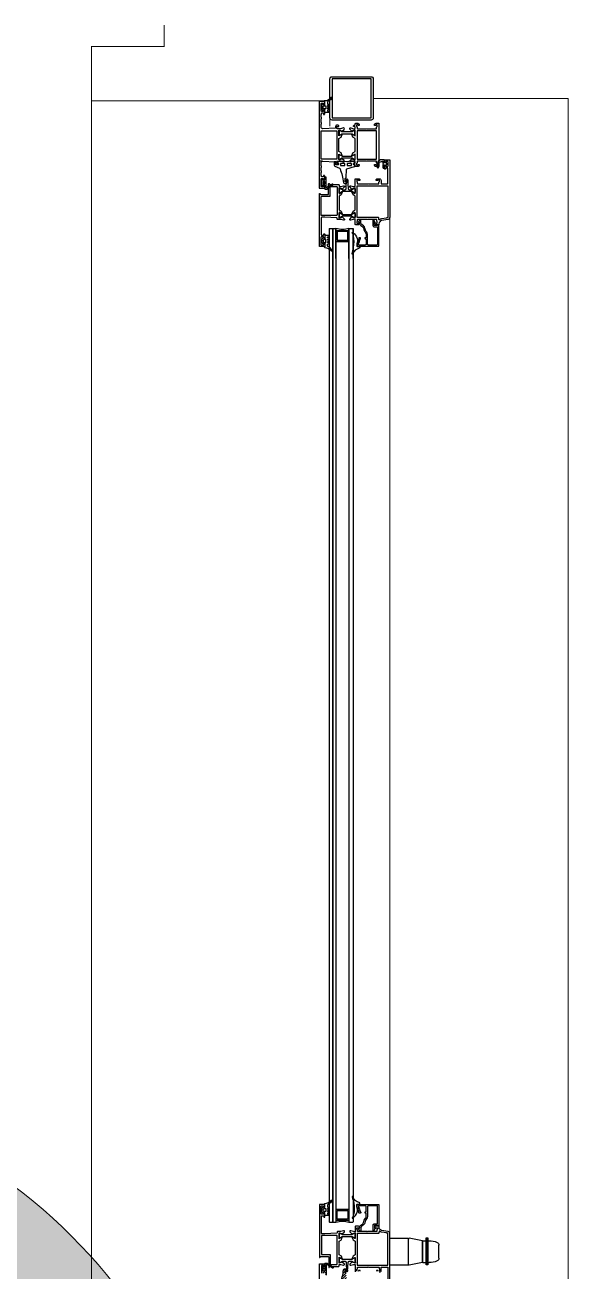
# Model space of a CAD drawing. Extents: x -9059 to 11889, y 0 to 6614.
# Drawn here: x 1736.4 to 1786.5, y 3046.5 to 3161.5 of the extents above; entities that cross this region are included whole.
import ezdxf
from ezdxf.enums import TextEntityAlignment as Align

# ---------------------------------------------------------------- set-up
doc = ezdxf.new("R2010")
doc.units = 0
doc.header["$LTSCALE"] = 10
doc.header["$MEASUREMENT"] = 0
doc.layers.get('0').update_dxf_attribs({"color": 9, "lineweight": 9})
for name, color, linetype, lineweight in [('06D', 9, 'Continuous', 9), ('10', 9, 'Continuous', 9), ('14', 9, 'Continuous', 9), ('15', 9, 'Continuous', 9), ('21', 9, 'Continuous', 9), ('21 @ 20', 9, 'Continuous', 9)]:
    doc.layers.add(name, color=color, linetype=linetype, lineweight=lineweight)
doc.styles.add('Arial', font='arial.ttf', dxfattribs={"height": 2.5})

# ---------------------------------------------------------------- blocks, each defined once
blk = doc.blocks.new('P-DOG-PORSCHE')
at = {"layer": '06D', "lineweight": 25, "ltscale": 0.5}
h = blk.add_hatch(dxfattribs=at)
h.set_pattern_fill('ANSI31', color=256, scale=0.05, angle=450, style=0)
h.set_pattern_definition([(225, (-191.06147, 133.83068), (-0.1122532, 0.1122532), [])])
edge = h.paths.add_edge_path(flags=16)
edge.add_arc((-9.78, 2.49), 0.025, 270, 360)
edge.add_line((-9.75, 2.49), (-9.75, 2.59))
edge.add_arc((-9.78, 2.59), 0.025, 0, 90)
edge.add_line((-9.78, 2.61), (-9.96, 2.61))
edge.add_arc((-9.96, 2.59), 0.025, 90, 180)
edge.add_line((-9.98, 2.59), (-9.98, 2.49))
edge.add_arc((-9.96, 2.49), 0.025, 180, 270)
edge.add_line((-9.96, 2.46), (-9.78, 2.46))
edge = h.paths.add_edge_path()
edge.add_arc((-9.58, 2.49), 0.035, 180, 270, ccw=False)
edge.add_line((-9.62, 2.49), (-9.62, 2.57))
edge.add_arc((-9.6, 2.57), 0.015, 137.8308, 180, ccw=False)
edge.add_line((-9.61, 2.58), (-9.57, 2.63))
edge.add_arc((-9.6, 2.65), 0.04, 316.3869, 422.9563)
edge.add_line((-9.58, 2.69), (-9.67, 2.73))
edge.add_arc((-9.75, 2.58), 0.175, 62.9563, 90)
edge.add_line((-9.75, 2.75), (-9.98, 2.75))
edge.add_arc((-9.98, 2.58), 0.175, 90, 117.0437)
edge.add_line((-10.06, 2.73), (-10.15, 2.69))
edge.add_arc((-10.13, 2.65), 0.04, 117.0437, 223.6131)
edge.add_line((-10.16, 2.63), (-10.12, 2.58))
edge.add_arc((-10.13, 2.57), 0.015, 0, 42.1692, ccw=False)
edge.add_line((-10.12, 2.57), (-10.12, 2.49))
edge.add_arc((-10.15, 2.49), 0.035, 270, 360, ccw=False)
edge.add_line((-10.15, 2.46), (-10.43, 2.46))
edge.add_arc((-10.43, 2.42), 0.04, 90, 180)
edge.add_line((-10.47, 2.42), (-10.47, 2.27))
edge.add_arc((-10.42, 2.27), 0.05, 180, 220.0348)
edge.add_line((-10.46, 2.24), (-10.09, 1.71))
edge.add_arc((-10.06, 1.73), 0.04, 220.0348, 393.0043)
edge.add_line((-10.02, 1.75), (-10.34, 2.26))
edge.add_arc((-10.29, 2.29), 0.06, 33.8544, 213.0043, ccw=False)
edge.add_line((-10.24, 2.33), (-9.4, 2.33))
edge.add_arc((-9.4, 2.37), 0.04, 270, 360)
edge.add_line((-9.36, 2.37), (-9.36, 2.42))
edge.add_arc((-9.4, 2.42), 0.04, 360, 450)
edge.add_line((-9.4, 2.46), (-9.58, 2.46))
h = blk.add_hatch(dxfattribs=at)
h.set_pattern_fill('ANSI31', color=256, scale=0.05, style=0)
h.set_pattern_definition([(225, (-8.60164, -248.68329), (0.1122532, -0.1122532), [])])
h.paths.add_polyline_path([(-9.73, 0.31), (-9.91, 0.49, -0.203536), (-9.94, 0.56), (-9.94, 0.64, -0.380587), (-9.86, 0.74, 0.061836), (-8.6, 1.04, 0.189764), (-8.54, 1.09), (-8.35, 1.52, -0.285747), (-8.26, 1.58), (-7.97, 1.58, -0.414214), (-7.95, 1.56), (-7.95, 1.47, -0.414214), (-7.97, 1.45), (-8.19, 1.45, 0.414214), (-8.22, 1.41), (-8.22, 1.22, 0.414214), (-8.2, 1.2), (-8.12, 1.2, 0.414214), (-8.09, 1.22), (-8.09, 1.26, -0.414214), (-8.06, 1.29), (-8, 1.29, -0.296563), (-7.98, 1.28), (-7.92, 1.14, -0.104779), (-7.9, 1.07), (-7.9, 0.99, 0.081633), (-7.9, 0.01), (-7.9, -0.07, -0.104779), (-7.92, -0.14), (-7.98, -0.28, -0.296563), (-8, -0.29), (-8.06, -0.29, -0.414214), (-8.09, -0.26), (-8.09, -0.23, 0.414214), (-8.12, -0.2), (-8.2, -0.2, 0.414214), (-8.22, -0.23), (-8.22, -0.29, -0.414214), (-8.25, -0.31), (-8.34, -0.31, -0.328426), (-8.39, -0.28), (-8.61, 0.43, 0.309555), (-8.63, 0.44), (-9.44, 0.5, -0.394287), (-9.45, 0.52, 0.364538), (-9.5, 0.57, 0.068684), (-9.8, 0.58, 0.950368), (-9.79, 0.54, -0.000002), (-9.79, 0.54), (-9.64, 0.39, -0.999219)])
h.paths.add_polyline_path([(-8.29, 0.64), (-8.29, 0.98, -0.414214), (-8.26, 1.01), (-8.13, 1.01, -0.414214), (-8.1, 0.98), (-8.1, 0.64, -0.414214), (-8.13, 0.61), (-8.26, 0.61, -0.414214)], flags=16)
h.paths.add_polyline_path([(-8.26, 0.39), (-8.13, 0.39, -0.414214), (-8.1, 0.36), (-8.1, 0.02, -0.414214), (-8.13, -0.01), (-8.26, -0.01, -0.414214), (-8.29, 0.02), (-8.29, 0.36, -0.414214)], flags=16)
for p, q in [((-12.78, -3.54), (-12.78, -5.15)), ((-10.28, -5.15), (-10.28, -3.54)), ((-12.78, -5.24), (-10.29, -5.24)), ((-12.53, -6.54), (-12.77, -5.32)), ((-10.53, -6.54), (-10.3, -5.32)), ((-12.8, -6.88), (-10.33, -6.88)), ((-12.8, -6.88, 0), (-10.33, -6.88, 0)), ((-10.53, -6.54), (-12.53, -6.54)), ((-12.53, -6.58), (-12.53, -6.88)), ((-10.53, -6.58), (-12.53, -6.58)), ((-12.53, -6.58, 0), (-12.53, -6.88, 0)), ((-10.53, -6.58, 0), (-12.53, -6.58, 0)), ((-10.53, -6.58), (-10.53, -6.88)), ((-10.53, -6.58, 0), (-10.53, -6.88, 0)), ((-10.33, -7.03), (-12.8, -7.03)), ((-10.33, -7.03, 0), (-12.8, -7.03, 0)), ((-12.53, -7.03), (-12.53, -7.17)), ((-12.53, -7.03, 0), (-12.53, -7.17, 0)), ((-10.53, -7.03), (-10.53, -7.17)), ((-10.53, -7.03, 0), (-10.53, -7.17, 0)), ((-10.95, -8.06, 0), (-12.12, -8.06, 0))]:
    blk.add_line(p, q, dxfattribs=at)
at = {"layer": '06D'}
for points in [[(-117.78, 24), (-2.22, 24)], [(-13.18, -3.54), (-111.94, -3.53)], [(-118, -20), (-2, -20)]]:
    blk.add_lwpolyline(points, dxfattribs=at)
at = {"layer": '06D', "lineweight": 25, "ltscale": 0.5}
for points in [[(-15.98, 2.47, -0.220745), (-16.29, 1.88, 0.651907), (-16.23, 1.81, 0.176952), (-15.94, 2.13, -0.281357), (-15.8, 2.21), (-15.72, 2.21), (-15.7, 2.21), (-15.7, 2.21), (-15.69, 2.21), (-15.68, 2.21), (-15.67, 2.21), (-15.67, 2.2), (-15.66, 2.19), (-15.66, 2.19), (-15.65, 2.18), (-15.65, 2.16), (-15.65, 2.09), (-15.65, 2.09), (-15.65, 2.08), (-15.65, 2.08), (-15.65, 2.08), (-15.65, 2.08), (-15.64, 2.07), (-15.64, 2.07), (-15.64, 2.07), (-15.63, 2.07), (-15.55, 2.07), (-15.55, 2.07), (-15.55, 2.07), (-15.54, 2.07), (-15.54, 2.07), (-15.54, 2.08), (-15.54, 2.08), (-15.53, 2.08), (-15.53, 2.08), (-15.53, 2.09), (-15.53, 2.16), (-15.53, 2.17), (-15.53, 2.18), (-15.53, 2.19), (-15.52, 2.19), (-15.52, 2.2), (-15.51, 2.21), (-15.5, 2.21), (-15.5, 2.21), (-15.48, 2.21), (-15.48, 2.21), (-15.47, 2.21), (-15.46, 2.21), (-15.45, 2.21), (-15.45, 2.2), (-15.44, 2.19), (-15.44, 2.19), (-15.43, 2.18), (-15.43, 2.16), (-15.43, 2.09), (-15.43, 2.09), (-15.43, 2.08), (-15.43, 2.08), (-15.43, 2.08), (-15.43, 2.08), (-15.42, 2.07), (-15.42, 2.07), (-15.42, 2.07), (-15.41, 2.07), (-15.33, 2.07), (-15.33, 2.07), (-15.33, 2.07), (-15.32, 2.07), (-15.32, 2.07), (-15.32, 2.08), (-15.32, 2.08), (-15.31, 2.08), (-15.31, 2.08), (-15.31, 2.09), (-15.31, 2.16), (-15.31, 2.17), (-15.31, 2.18), (-15.31, 2.19), (-15.3, 2.19), (-15.3, 2.2), (-15.29, 2.21), (-15.28, 2.21), (-15.28, 2.21), (-15.26, 2.21), (-15.26, 2.21), (-15.25, 2.21), (-15.24, 2.21), (-15.23, 2.21), (-15.23, 2.2), (-15.22, 2.19), (-15.22, 2.19), (-15.21, 2.18), (-15.21, 2.16), (-15.21, 2.09), (-15.21, 2.09), (-15.21, 2.08), (-15.21, 2.08), (-15.21, 2.08), (-15.21, 2.08), (-15.2, 2.07), (-15.2, 2.07), (-15.2, 2.07), (-15.19, 2.07), (-15.11, 2.07), (-15.11, 2.07), (-15.11, 2.07), (-15.1, 2.07), (-15.1, 2.07), (-15.1, 2.08), (-15.1, 2.08), (-15.09, 2.08), (-15.09, 2.08), (-15.09, 2.09), (-15.09, 2.16), (-15.09, 2.17), (-15.09, 2.18), (-15.09, 2.19), (-15.08, 2.19), (-15.08, 2.2), (-15.07, 2.21), (-15.06, 2.21), (-15.06, 2.21), (-15.04, 2.21), (-15.04, 2.21), (-15.03, 2.21), (-15.02, 2.21), (-15.01, 2.21), (-15.01, 2.2), (-15, 2.19), (-15, 2.19), (-14.99, 2.18), (-14.99, 2.16), (-14.99, 2.09), (-14.99, 2.09), (-14.99, 2.08), (-14.99, 2.08), (-14.99, 2.08), (-14.99, 2.08), (-14.98, 2.07), (-14.98, 2.07), (-14.98, 2.07), (-14.97, 2.07), (-14.89, 2.07), (-14.89, 2.07), (-14.89, 2.07), (-14.88, 2.07), (-14.88, 2.07), (-14.88, 2.08), (-14.88, 2.08), (-14.87, 2.08), (-14.87, 2.08), (-14.87, 2.09), (-14.87, 2.43, 0.414214), (-14.9, 2.46), (-15.13, 2.46, -0.414214), (-15.16, 2.49), (-15.16, 2.55, -0.291535), (-15.15, 2.57), (-15.1, 2.59, 0.613042), (-15.1, 2.65), (-15.22, 2.72, 0.127095), (-15.28, 2.73), (-15.48, 2.73, 0.127095), (-15.55, 2.72), (-15.66, 2.66, 0.585233), (-15.66, 2.59), (-15.61, 2.56, -0.167811), (-15.6, 2.55), (-15.6, 2.49, -0.414214), (-15.63, 2.46), (-15.93, 2.46), (-15.93, 2.52, 0.394677), (-15.98, 2.47)], [(-9.67, 2.73, 0.118551), (-9.75, 2.75), (-9.98, 2.75, 0.118551), (-10.06, 2.73), (-10.15, 2.69, 0.501687), (-10.16, 2.63), (-10.12, 2.58, -0.186103), (-10.12, 2.57), (-10.12, 2.49, -0.414214), (-10.15, 2.46), (-10.43, 2.46, 0.414214), (-10.47, 2.42), (-10.47, 2.27, 0.176484), (-10.46, 2.24), (-10.09, 1.71, 0.940455), (-10.02, 1.75), (-10.34, 2.26, -0.992608), (-10.24, 2.33), (-9.4, 2.33, 0.414214)], [(-8.6, 1.04, -0.061836), (-9.86, 0.74, 0.380587), (-9.94, 0.64), (-9.94, 0.56, 0.203536), (-9.91, 0.49), (-9.73, 0.31, 0.999219)], [(-9.64, 0.39), (-9.79, 0.54, -0.950364), (-9.8, 0.58, -0.068684), (-9.5, 0.57, -0.364538)], [(-9.69, 0.36), (-10.55, 0.32, 0.403142), (-10.65, 0.22), (-10.65, -0.02, 0.131652), (-10.63, -0.07), (-10.53, -0.25, -0.131652), (-10.52, -0.27), (-10.52, -0.29, -0.414214), (-10.55, -0.32), (-10.91, -0.32, -0.414214), (-10.94, -0.29), (-10.94, -0.27, -0.131652), (-10.94, -0.25), (-10.83, -0.07, 0.131652), (-10.82, -0.02), (-10.82, 0.83, 0.131652), (-10.83, 0.88), (-10.94, 1.07, -0.131652), (-10.94, 1.08), (-10.94, 1.11, -0.414214), (-10.91, 1.14), (-10.55, 1.14, -0.414214), (-10.52, 1.11), (-10.52, 1.08, -0.131652), (-10.53, 1.07), (-10.63, 0.88, 0.131652), (-10.65, 0.83), (-10.65, 0.59, 0.403142), (-10.55, 0.49), (-9.69, 0.46, -0.962756)]]:
    blk.add_lwpolyline(points, format="xyb", dxfattribs=at)
for points in [[(-9.78, 2.46, 0.414214), (-9.75, 2.49), (-9.75, 2.59, 0.414214), (-9.78, 2.61), (-9.96, 2.61, 0.414214), (-9.98, 2.59), (-9.98, 2.49, 0.414214), (-9.96, 2.46)], [(-13.12, 0.88), (-13.22, 1.07, -0.131652), (-13.23, 1.08), (-13.23, 1.11, -0.414214), (-13.2, 1.14), (-12.84, 1.14, -0.414214), (-12.81, 1.11), (-12.81, 1.08, -0.131652), (-12.81, 1.07), (-12.92, 0.88, 0.131652), (-12.93, 0.83), (-12.93, -0.02, 0.131652), (-12.92, -0.07), (-12.81, -0.25, -0.131652), (-12.81, -0.27), (-12.81, -0.29, -0.414214), (-12.84, -0.32), (-13.2, -0.32, -0.414214), (-13.23, -0.29), (-13.23, -0.27, -0.131652), (-13.22, -0.25), (-13.12, -0.07, 0.131652), (-13.1, -0.02), (-13.1, 0.83, 0.131652)], [(-15.92, -0.53), (-15.92, -0.75, -0.414214), (-15.95, -0.78), (-15.98, -0.78, -0.356389), (-16.08, -0.7, 0.262181), (-16.6, -0.11, -0.316752), (-16.62, -0.08, -0.499585), (-16.58, -0.05, 0.048291), (-16.02, -0.2, 0.086497), (-14.92, -0.19, 0.16681), (-14.7, -0.08, -0.169383), (-14.68, -0.07), (-14.66, -0.06, -0.513067), (-14.62, -0.13, -0.159858), (-15.19, -0.51, -0.178819), (-15.56, -0.53), (-15.58, -0.52, 0.13005), (-15.63, -0.5), (-15.89, -0.5, 0.414214)]]:
    blk.add_lwpolyline(points, format="xyb", close=True, dxfattribs=at)
at = {"layer": '06D', "lineweight": 25, "ltscale": 0.5, "elevation": 0}
blk.add_lwpolyline([(-10.33, -6.88), (-12.8, -6.88), (-12.8, -7.03), (-10.33, -7.03)], close=True, dxfattribs=at)
at = {"layer": '06D', "lineweight": 25, "ltscale": 0.5}
for centre, radius, start, end in [((-11.88, -5.15), 0.9, 180, 190.8855), ((-11.18, -5.15), 0.9, 349.1145, 0), ((-11.14, -7.27, 0), 1.4, 176.0974, 206.7398), ((-12.12, -7.76, 0), 0.3, 206.7398, 270), ((-10.95, -7.76, 0), 0.3, 270, 333.2602), ((-11.93, -7.27, 0), 1.4, 333.2602, 3.9026)]:
    blk.add_arc(centre, radius, start, end, dxfattribs=at)
at = {"layer": '10', "lineweight": 25, "ltscale": 0.5}
for p, q in [((-112.2, 2.68), (-112.2, 2.98)), ((-103.22, 1.44), (-106, 1.44)), ((-104.8, 1.44), (-104.8, 0.24)), ((-15.45, 1.44), (-15.45, 0.24)), ((-14.45, 1.44), (-14.45, 0.24)), ((-103.22, 0.24), (-106, 0.24)), ((-103.22, -0.16), (-105.95, -0.16)), ((-103.22, -0.16), (-105.49, -0.16))]:
    blk.add_line(p, q, dxfattribs=at)
at = {"layer": '10', "const_width": 0.1}
blk.add_lwpolyline([(-124.78, 17.3), (-122.78, 17.3), (-122.78, 24), (-117.78, 24), (-117.78, 2), (-115.43, 2)], dxfattribs=at)
at = {"layer": '10', "lineweight": 25, "ltscale": 0.5}
for points in [[(-117.79, 2.49, -0.220745), (-118.1, 1.89, 0.651907), (-118.04, 1.82, 0.176952), (-117.75, 2.14, -0.281357), (-117.61, 2.23), (-117.53, 2.23), (-117.51, 2.23), (-117.51, 2.23), (-117.5, 2.22), (-117.49, 2.22), (-117.48, 2.22), (-117.48, 2.21), (-117.47, 2.21), (-117.47, 2.2), (-117.47, 2.19), (-117.46, 2.18), (-117.46, 2.1), (-117.46, 2.1), (-117.46, 2.09), (-117.46, 2.09), (-117.46, 2.09), (-117.46, 2.09), (-117.45, 2.08), (-117.45, 2.08), (-117.45, 2.08), (-117.44, 2.08), (-117.36, 2.08), (-117.36, 2.08), (-117.36, 2.08), (-117.35, 2.08), (-117.35, 2.08), (-117.35, 2.09), (-117.35, 2.09), (-117.35, 2.09), (-117.34, 2.09), (-117.34, 2.1), (-117.34, 2.18), (-117.34, 2.18), (-117.34, 2.19), (-117.34, 2.2), (-117.33, 2.21), (-117.33, 2.21), (-117.32, 2.22), (-117.32, 2.22), (-117.31, 2.22), (-117.29, 2.23), (-117.29, 2.23), (-117.28, 2.22), (-117.27, 2.22), (-117.26, 2.22), (-117.26, 2.21), (-117.25, 2.21), (-117.25, 2.2), (-117.25, 2.19), (-117.24, 2.18), (-117.24, 2.1), (-117.24, 2.1), (-117.24, 2.09), (-117.24, 2.09), (-117.24, 2.09), (-117.24, 2.09), (-117.23, 2.08), (-117.23, 2.08), (-117.23, 2.08), (-117.22, 2.08), (-117.14, 2.08), (-117.14, 2.08), (-117.14, 2.08), (-117.13, 2.08), (-117.13, 2.08), (-117.13, 2.09), (-117.13, 2.09), (-117.13, 2.09), (-117.12, 2.09), (-117.12, 2.1), (-117.12, 2.18), (-117.12, 2.18), (-117.12, 2.19), (-117.12, 2.2), (-117.11, 2.21), (-117.11, 2.21), (-117.1, 2.22), (-117.1, 2.22), (-117.09, 2.22), (-117.07, 2.23), (-117.07, 2.23), (-117.06, 2.22), (-117.05, 2.22), (-117.04, 2.22), (-117.04, 2.21), (-117.03, 2.21), (-117.03, 2.2), (-117.03, 2.19), (-117.02, 2.18), (-117.02, 2.1), (-117.02, 2.1), (-117.02, 2.09), (-117.02, 2.09), (-117.02, 2.09), (-117.02, 2.09), (-117.01, 2.08), (-117.01, 2.08), (-117.01, 2.08), (-117, 2.08), (-116.92, 2.08), (-116.92, 2.08), (-116.92, 2.08), (-116.91, 2.08), (-116.91, 2.08), (-116.91, 2.09), (-116.91, 2.09), (-116.91, 2.09), (-116.9, 2.09), (-116.9, 2.1), (-116.9, 2.18), (-116.9, 2.18), (-116.9, 2.19), (-116.9, 2.2), (-116.89, 2.21), (-116.89, 2.21), (-116.88, 2.22), (-116.88, 2.22), (-116.87, 2.22), (-116.85, 2.23), (-116.85, 2.23), (-116.84, 2.22), (-116.83, 2.22), (-116.82, 2.22), (-116.82, 2.21), (-116.81, 2.21), (-116.81, 2.2), (-116.81, 2.19), (-116.8, 2.18), (-116.8, 2.1), (-116.8, 2.1), (-116.8, 2.09), (-116.8, 2.09), (-116.8, 2.09), (-116.8, 2.09), (-116.79, 2.08), (-116.79, 2.08), (-116.79, 2.08), (-116.78, 2.08), (-116.7, 2.08), (-116.7, 2.08), (-116.7, 2.08), (-116.69, 2.08), (-116.69, 2.08), (-116.69, 2.09), (-116.69, 2.09), (-116.69, 2.09), (-116.68, 2.09), (-116.68, 2.1), (-116.68, 2.44, 0.414214), (-116.71, 2.47), (-116.94, 2.47, -0.414214), (-116.97, 2.5), (-116.97, 2.56, -0.291535), (-116.96, 2.58), (-116.91, 2.6, 0.613042), (-116.91, 2.66), (-117.03, 2.73, 0.127095), (-117.09, 2.74), (-117.29, 2.74, 0.127095), (-117.36, 2.73), (-117.47, 2.67, 0.585233), (-117.47, 2.6), (-117.42, 2.58, -0.167811), (-117.41, 2.56), (-117.41, 2.5, -0.414214), (-117.44, 2.47), (-117.74, 2.47), (-117.74, 2.53, 0.394677), (-117.79, 2.49)], [(-106.94, 1.34, -0.459137), (-106.98, 1.37), (-107.03, 2.47), (-107.03, 2.74, -0.414214), (-106.98, 2.79), (-105.4, 2.79, -0.414214), (-105.37, 2.76), (-105.37, 2.6, -0.414214), (-105.4, 2.57), (-105.5, 2.57), (-105.5, 2.52, 0.414214), (-105.45, 2.47), (-105.14, 2.47, 0.414214), (-105.07, 2.54), (-105.07, 2.56, 0.414214), (-105.08, 2.57), (-105.18, 2.57, -0.414214), (-105.23, 2.62), (-105.23, 2.77, -0.414214), (-105.18, 2.82), (-104.51, 2.82, -0.414214), (-104.46, 2.77), (-104.46, 2.62, -0.414214), (-104.51, 2.57), (-104.61, 2.57, 0.414214), (-104.62, 2.56), (-104.62, 2.54, 0.414214), (-104.55, 2.47), (-104.33, 2.47, 0.414214), (-104.32, 2.48), (-104.32, 2.96, 0.414214), (-104.33, 2.97), (-109.19, 2.97, 0.535184), (-109.22, 2.93), (-109.2, 2.89), (-109.17, 2.89, -0.414214), (-109.14, 2.86), (-109.14, 2.15, -0.414214), (-109.17, 2.12), (-110.11, 2.12, 0.535184), (-110.14, 2.08), (-110.13, 2.06, 0.302776), (-110.1, 2.04), (-110.07, 2.04, -0.414214), (-110.04, 2.01), (-110.04, 1.18, 0.414214), (-110.01, 1.15), (-109.89, 1.15, -0.414214), (-109.86, 1.12), (-109.86, 1), (-109.93, 0.74, 0.700084), (-109.82, 0.66), (-109.8, 0.68), (-109.63, 0.85, 0.607471), (-109.65, 0.91, -0.283637), (-109.67, 0.93), (-109.72, 1.11, -1.229391), (-109.67, 1.15), (-109.2, 1.15), (-109.36, 0.88, 0.859449), (-109.33, 0.85), (-109.08, 0.95), (-108.96, 1.15), (-107.72, 1.15), (-107.6, 0.95), (-107.35, 0.85, 0.859449), (-107.32, 0.88), (-107.48, 1.15), (-107.01, 1.15, -1.229391), (-106.96, 1.11), (-107.01, 0.93, -0.283637), (-107.03, 0.91, 0.607471), (-107.05, 0.85), (-106.88, 0.68), (-106.86, 0.66, 0.700084), (-106.75, 0.74), (-106.82, 1), (-106.82, 1.25, 0.474196), (-106.94, 1.34)], [(-104.24, 2.47, 0.220745), (-103.93, 1.88, -0.651907), (-103.98, 1.81, -0.176952), (-104.28, 2.13, 0.281357), (-104.42, 2.22), (-104.5, 2.22), (-104.51, 2.22), (-104.52, 2.22), (-104.53, 2.21), (-104.54, 2.21), (-104.54, 2.21), (-104.55, 2.2), (-104.55, 2.19), (-104.56, 2.19), (-104.56, 2.18), (-104.56, 2.17), (-104.56, 2.09), (-104.56, 2.09), (-104.56, 2.08), (-104.57, 2.08), (-104.57, 2.08), (-104.57, 2.08), (-104.57, 2.07), (-104.57, 2.07), (-104.58, 2.07), (-104.58, 2.07), (-104.66, 2.07), (-104.67, 2.07), (-104.67, 2.07), (-104.67, 2.07), (-104.68, 2.07), (-104.68, 2.08), (-104.68, 2.08), (-104.68, 2.08), (-104.68, 2.08), (-104.68, 2.09), (-104.68, 2.17), (-104.68, 2.17), (-104.69, 2.18), (-104.69, 2.19), (-104.69, 2.19), (-104.7, 2.2), (-104.7, 2.21), (-104.71, 2.21), (-104.72, 2.21), (-104.73, 2.22), (-104.74, 2.22), (-104.75, 2.21), (-104.76, 2.21), (-104.76, 2.21), (-104.77, 2.2), (-104.77, 2.19), (-104.78, 2.19), (-104.78, 2.18), (-104.78, 2.17), (-104.78, 2.09), (-104.78, 2.09), (-104.78, 2.08), (-104.79, 2.08), (-104.79, 2.08), (-104.79, 2.08), (-104.79, 2.07), (-104.79, 2.07), (-104.8, 2.07), (-104.8, 2.07), (-104.88, 2.07), (-104.89, 2.07), (-104.89, 2.07), (-104.89, 2.07), (-104.9, 2.07), (-104.9, 2.08), (-104.9, 2.08), (-104.9, 2.08), (-104.9, 2.08), (-104.9, 2.09), (-104.9, 2.17), (-104.9, 2.17), (-104.91, 2.18), (-104.91, 2.19), (-104.91, 2.19), (-104.92, 2.2), (-104.92, 2.21), (-104.93, 2.21), (-104.94, 2.21), (-104.95, 2.22), (-104.96, 2.22), (-104.97, 2.21), (-104.98, 2.21), (-104.98, 2.21), (-104.99, 2.2), (-104.99, 2.19), (-105, 2.19), (-105, 2.18), (-105, 2.17), (-105, 2.09), (-105, 2.09), (-105, 2.08), (-105.01, 2.08), (-105.01, 2.08), (-105.01, 2.08), (-105.01, 2.07), (-105.01, 2.07), (-105.02, 2.07), (-105.02, 2.07), (-105.1, 2.07), (-105.11, 2.07), (-105.11, 2.07), (-105.11, 2.07), (-105.12, 2.07), (-105.12, 2.08), (-105.12, 2.08), (-105.12, 2.08), (-105.12, 2.08), (-105.12, 2.09), (-105.12, 2.17), (-105.12, 2.17), (-105.13, 2.18), (-105.13, 2.19), (-105.13, 2.19), (-105.14, 2.2), (-105.14, 2.21), (-105.15, 2.21), (-105.16, 2.21), (-105.17, 2.22), (-105.18, 2.22), (-105.19, 2.21), (-105.2, 2.21), (-105.2, 2.21), (-105.21, 2.2), (-105.21, 2.19), (-105.22, 2.19), (-105.22, 2.18), (-105.22, 2.17), (-105.22, 2.09), (-105.22, 2.09), (-105.22, 2.08), (-105.23, 2.08), (-105.23, 2.08), (-105.23, 2.08), (-105.23, 2.07), (-105.23, 2.07), (-105.24, 2.07), (-105.24, 2.07), (-105.32, 2.07), (-105.33, 2.07), (-105.33, 2.07), (-105.33, 2.07), (-105.34, 2.07), (-105.34, 2.08), (-105.34, 2.08), (-105.34, 2.08), (-105.34, 2.08), (-105.34, 2.09), (-105.34, 2.43, -0.414214), (-105.31, 2.46), (-105.08, 2.46, 0.414214), (-105.05, 2.49), (-105.05, 2.55, 0.291535), (-105.06, 2.57), (-105.11, 2.59, -0.613042), (-105.11, 2.65), (-105, 2.72, -0.127095), (-104.93, 2.73), (-104.73, 2.73, -0.127095), (-104.67, 2.72), (-104.56, 2.66, -0.585233), (-104.56, 2.59), (-104.61, 2.57, 0.167811), (-104.61, 2.55), (-104.61, 2.49, 0.414214), (-104.58, 2.46), (-104.29, 2.46), (-104.29, 2.52, -0.394677), (-104.24, 2.47)], [(-13.28, 1.34, 0.459137), (-13.24, 1.37), (-13.19, 2.46), (-13.19, 2.73, 0.414214), (-13.24, 2.78), (-14.82, 2.78, 0.414214), (-14.85, 2.75), (-14.85, 2.59, 0.414214), (-14.82, 2.56), (-14.72, 2.56), (-14.72, 2.51, -0.414214), (-14.77, 2.46), (-15.08, 2.46, -0.414214), (-15.15, 2.53), (-15.15, 2.55, -0.414214), (-15.14, 2.56), (-15.04, 2.56, 0.414214), (-14.99, 2.61), (-14.99, 2.76, 0.414214), (-15.04, 2.81), (-15.71, 2.81, 0.414214), (-15.76, 2.76), (-15.76, 2.61, 0.414214), (-15.71, 2.56), (-15.61, 2.56, -0.414214), (-15.6, 2.55), (-15.6, 2.53, -0.414214), (-15.67, 2.46), (-15.89, 2.46, -0.414214), (-15.9, 2.47), (-15.9, 2.95, -0.414214), (-15.89, 2.96), (-11.02, 2.96, -0.535184), (-11, 2.93), (-11.02, 2.89), (-11.05, 2.89, 0.414214), (-11.08, 2.86), (-11.08, 2.14, 0.414214), (-11.05, 2.11), (-10.1, 2.11, -0.535184), (-10.08, 2.08), (-10.09, 2.05, -0.302776), (-10.12, 2.04), (-10.15, 2.04, 0.414214), (-10.18, 2.01), (-10.18, 1.17, -0.414214), (-10.21, 1.14), (-10.33, 1.14, 0.414214), (-10.36, 1.11), (-10.36, 1), (-10.29, 0.74, -0.700084), (-10.39, 0.66), (-10.41, 0.68), (-10.58, 0.85, -0.607471), (-10.57, 0.91, 0.283637), (-10.54, 0.93), (-10.49, 1.11, 1.229391), (-10.54, 1.14), (-11.02, 1.14), (-10.86, 0.88, -0.859449), (-10.89, 0.85), (-11.13, 0.94), (-11.25, 1.14), (-12.5, 1.14), (-12.62, 0.94), (-12.87, 0.85, -0.859449), (-12.9, 0.88), (-12.73, 1.14), (-13.21, 1.14, 1.229391), (-13.26, 1.11), (-13.21, 0.93, 0.283637), (-13.19, 0.91, -0.607471), (-13.17, 0.85), (-13.34, 0.68), (-13.36, 0.66, -0.700084), (-13.47, 0.74), (-13.4, 1), (-13.4, 1.24, -0.474196), (-13.28, 1.34)], [(-2.41, 2.96), (-10.39, 2.96, 0.414214), (-10.4, 2.95), (-10.4, 2.47, 0.414214), (-10.39, 2.46), (-10.17, 2.46, 0.414214), (-10.1, 2.53), (-10.1, 2.55, 0.414214), (-10.11, 2.56), (-10.21, 2.56, -0.414214), (-10.26, 2.61), (-10.26, 2.73, -0.414214), (-10.21, 2.78), (-9.54, 2.78, -0.414214)], [(-112.19, 0.02, 0.081633), (-112.19, 1), (-112.19, 1.08, -0.104779), (-112.18, 1.15), (-112.12, 1.29, -0.296563), (-112.1, 1.3), (-112.03, 1.3, -0.414214), (-112, 1.27), (-112, 1.23, 0.414214), (-111.98, 1.21), (-111.9, 1.21, 0.414214), (-111.87, 1.23), (-111.87, 1.42, 0.414214), (-111.91, 1.46), (-112.12, 1.46, -0.414214), (-112.14, 1.48), (-112.14, 1.57, -0.414214), (-112.12, 1.59), (-111.83, 1.59, -0.285747), (-111.74, 1.53), (-111.55, 1.11, 0.189764), (-111.5, 1.06, 0.061836), (-110.24, 0.75, -0.380587), (-110.15, 0.65), (-110.15, 0.57, -0.203536), (-110.18, 0.5), (-110.37, 0.32, -0.999219), (-110.45, 0.4), (-110.3, 0.55, 0.950364), (-110.3, 0.59, 0.068684), (-110.6, 0.58, 0.364538), (-110.64, 0.53, -0.394287), (-110.66, 0.51), (-111.46, 0.45, 0.309555), (-111.49, 0.44), (-111.7, -0.27, -0.328426), (-111.75, -0.3), (-111.85, -0.3, -0.414214), (-111.87, -0.28), (-111.87, -0.22, 0.414214), (-111.9, -0.19), (-111.98, -0.19, 0.414214), (-112, -0.22), (-112, -0.25, -0.414214), (-112.03, -0.28), (-112.1, -0.28, -0.296563), (-112.12, -0.27), (-112.18, -0.13, -0.104779), (-112.19, -0.06), (-112.19, 0.02)], [(-115.62, -0.32, 0.414222), (-115.7, -0.4), (-115.7, -0.57, 0.414214), (-115.55, -0.72), (-115.51, -0.72, 0.414214), (-115.5, -0.71), (-115.5, -0.65, 0.366034), (-115.52, -0.62, -0.365977), (-115.55, -0.59), (-115.55, -0.5, -0.414214), (-115.52, -0.47), (-115.41, -0.47, -0.365977), (-115.38, -0.5, 0.365977), (-115.35, -0.52), (-115.23, -0.52, -0.414214), (-115.2, -0.55), (-115.2, -1.39), (-115.17, -1.42), (-115.2, -1.45), (-115.2, -2.29, -0.414214), (-115.23, -2.32), (-115.35, -2.32, 0.365977), (-115.38, -2.35, -0.365977), (-115.41, -2.37), (-115.52, -2.37, -0.414214), (-115.55, -2.34), (-115.55, -2.25, -0.365977), (-115.52, -2.23, 0.366034), (-115.5, -2.2), (-115.5, -2.13, 0.414214), (-115.51, -2.12), (-115.55, -2.12, 0.414214), (-115.7, -2.27), (-115.7, -2.51, 0.414214), (-115.69, -2.52), (-111.71, -2.52, 0.414214), (-111.7, -2.51), (-111.7, -2.27, 0.414214), (-111.85, -2.12), (-111.89, -2.12, 0.414214), (-111.9, -2.13), (-111.9, -2.2, 0.366034), (-111.87, -2.23, -0.365977), (-111.85, -2.25), (-111.85, -2.34, -0.414214), (-111.88, -2.37), (-111.99, -2.37, -0.365977), (-112.02, -2.35, 0.365977), (-112.05, -2.32), (-112.17, -2.32, -0.414214), (-112.2, -2.29), (-112.2, -1.45), (-112.23, -1.42), (-112.2, -1.39), (-112.2, -0.55, -0.414214), (-112.17, -0.52), (-112.05, -0.52, 0.365977), (-112.02, -0.5, -0.365977), (-111.99, -0.47), (-111.88, -0.47, -0.414214), (-111.85, -0.5), (-111.85, -0.59, -0.365977), (-111.87, -0.62, 0.366034), (-111.9, -0.65), (-111.9, -0.71, 0.414214), (-111.89, -0.72), (-111.85, -0.72, 0.414214), (-111.7, -0.57), (-111.7, -0.4, 0.414214), (-111.78, -0.32), (-111.85, -0.32, -0.414214), (-111.88, -0.29), (-111.88, -0.27, 0.414214), (-111.98, -0.17), (-111.99, -0.17, 0.414214), (-112, -0.18), (-112, -0.29, -0.414214), (-112.03, -0.32), (-112.17, -0.32, -0.414214), (-112.2, -0.29), (-112.2, -0.18), (-112.13, 0.08, 0.700084), (-112.24, 0.16), (-112.26, 0.14), (-112.43, -0.03, 0.607471), (-112.41, -0.09, -0.283637), (-112.39, -0.11), (-112.34, -0.29, -1.229391), (-112.39, -0.32), (-112.86, -0.32), (-112.7, -0.06, 0.713664), (-112.73, -0.03), (-112.98, -0.13), (-113.1, -0.32), (-114.3, -0.32), (-114.42, -0.13), (-114.67, -0.03, 0.713664), (-114.7, -0.06), (-114.54, -0.32), (-115.01, -0.32, -1.229391), (-115.06, -0.29), (-115.01, -0.11, -0.283637), (-114.99, -0.09, 0.607471), (-114.97, -0.03), (-115.14, 0.14), (-115.16, 0.16, 0.700084), (-115.27, 0.08), (-115.2, -0.18), (-115.2, -0.29, -0.414214), (-115.23, -0.32), (-115.37, -0.32, -0.414214), (-115.4, -0.29), (-115.4, -0.18, 0.414214), (-115.41, -0.17), (-115.42, -0.17, 0.414214), (-115.52, -0.27), (-115.52, -0.29, -0.414214), (-115.55, -0.32), (-115.62, -0.32)], [(-9.75, -0.79), (-9.79, -0.79, -0.414214), (-9.8, -0.78), (-9.8, -0.66, -0.366034), (-9.77, -0.64, 0.365977), (-9.75, -0.61)], [(-9.75, -0.52, 0.414214), (-9.78, -0.49), (-9.89, -0.49, 0.365977), (-9.92, -0.51, -0.365977), (-9.95, -0.54), (-10.07, -0.54, 0.414214), (-10.1, -0.57), (-10.1, -1.51), (-10.13, -1.54), (-10.1, -1.57), (-10.1, -2.51, 0.414214), (-10.07, -2.54), (-9.95, -2.54, -0.365977), (-9.92, -2.56, 0.365977), (-9.89, -2.59), (-9.78, -2.59, 0.414214), (-9.75, -2.56)], [(-9.75, -2.47, 0.365977), (-9.77, -2.44, -0.366034), (-9.8, -2.41), (-9.8, -2.3, -0.414214), (-9.79, -2.29), (-9.75, -2.29, -0.414214)], [(-9.65, -2.59, -0.414214), (-9.8, -2.74), (-10.07, -2.74, 0.414214), (-10.1, -2.77), (-10.1, -3.33, 0.414214), (-10.07, -3.36), (-8.68, -3.36, 0.414214)], [(-7.93, -3.54), (-13.2, -3.54, -0.363975), (-13.39, -3.37), (-13.5, -2.78, 0.36397), (-13.79, -2.54), (-13.87, -2.54, -0.414214), (-13.9, -2.51), (-13.9, -2.29, -0.414214), (-13.75, -2.14), (-13.71, -2.14, -0.414214), (-13.7, -2.15), (-13.7, -2.21, -0.366034), (-13.72, -2.24, 0.365977), (-13.75, -2.27), (-13.75, -2.36, 0.414214), (-13.72, -2.39), (-13.61, -2.39, 0.365977), (-13.58, -2.36, -0.365977), (-13.55, -2.34), (-13.43, -2.34, 0.414214), (-13.4, -2.31), (-13.4, -1.47), (-13.37, -1.44), (-13.4, -1.41), (-13.4, -0.57, 0.414214), (-13.43, -0.54), (-13.55, -0.54, -0.365977), (-13.58, -0.51, 0.365977), (-13.61, -0.49), (-13.72, -0.49, 0.414214), (-13.75, -0.52), (-13.75, -0.61, 0.365977), (-13.72, -0.64, -0.366034), (-13.7, -0.66), (-13.7, -0.73, -0.414214), (-13.71, -0.74), (-13.75, -0.74, -0.414214), (-13.9, -0.59), (-13.9, -0.42, -0.414214), (-13.82, -0.34), (-13.4, -0.34, 0.493043), (-13.37, -0.3), (-13.47, 0.07, -0.700084), (-13.36, 0.15), (-13.34, 0.13), (-13.17, -0.04, -0.607471), (-13.19, -0.1, 0.283637), (-13.21, -0.12), (-13.26, -0.31, 1.229391), (-13.21, -0.34), (-12.79, -0.34, 0.585524), (-12.76, -0.29), (-12.89, -0.07, -0.713664), (-12.87, -0.04), (-12.62, -0.14), (-12.51, -0.32, 0.261412), (-12.48, -0.34), (-11.27, -0.34, 0.261412), (-11.24, -0.32), (-11.13, -0.14), (-10.88, -0.04, -0.713664), (-10.86, -0.07), (-10.99, -0.29, 0.585524), (-10.97, -0.34), (-10.54, -0.34, 1.229391), (-10.49, -0.31), (-10.54, -0.12, 0.283637), (-10.57, -0.1, -0.607471), (-10.58, -0.04), (-10.41, 0.13), (-10.39, 0.15, -0.700084), (-10.29, 0.07), (-10.36, -0.19), (-10.36, -0.31, 0.414214), (-10.33, -0.34), (-9.68, -0.34, -0.414214)]]:
    blk.add_lwpolyline(points, format="xyb", dxfattribs=at)
for points in [[(-110.88, 2.78), (-110.88, 2.79), (-111.15, 2.79), (-111.15, 2.78), (-111.3, 2.78), (-111.3, 2.79), (-111.63, 2.79), (-111.63, 2.78), (-111.78, 2.78), (-111.78, 2.79), (-112.1, 2.79, 0.425337), (-112.2, 2.68), (-112.15, 1.49, 0.403083), (-112.12, 1.47), (-112, 1.47, -0.414214), (-111.88, 1.35), (-111.88, 1.26, -0.414214), (-111.98, 1.16), (-111.99, 1.16, -0.414214), (-112, 1.17), (-112, 1.32, 0.414214), (-112.03, 1.35), (-112.17, 1.35, 0.414214), (-112.2, 1.32), (-112.2, 1.01), (-112.13, 0.75, -0.700084), (-112.24, 0.67), (-112.26, 0.69), (-112.43, 0.86, -0.607471), (-112.41, 0.92, 0.283637), (-112.39, 0.94), (-112.34, 1.12, 1.229391), (-112.39, 1.16), (-112.86, 1.16), (-112.7, 0.89, -0.859449), (-112.73, 0.86), (-112.98, 0.96), (-113.1, 1.16), (-114.3, 1.16), (-114.42, 0.96), (-114.67, 0.86, -0.859449), (-114.7, 0.89), (-114.54, 1.16), (-115.01, 1.16, 1.229391), (-115.06, 1.12), (-115.01, 0.94, 0.283637), (-114.99, 0.92, -0.607471), (-114.97, 0.86), (-115.14, 0.69), (-115.16, 0.67, -0.700084), (-115.27, 0.75), (-115.2, 1.01), (-115.2, 1.32, 0.414214), (-115.23, 1.35), (-115.37, 1.35, 0.414214), (-115.4, 1.32), (-115.4, 1.17, -0.414214), (-115.41, 1.16), (-115.42, 1.16, -0.414214), (-115.52, 1.26), (-115.52, 1.35, -0.414214), (-115.4, 1.47), (-115.28, 1.47, 0.403083), (-115.25, 1.49), (-115.2, 2.68, 0.425337), (-115.3, 2.79), (-115.62, 2.79), (-115.62, 2.78), (-115.77, 2.78), (-115.77, 2.79), (-116.1, 2.79), (-116.1, 2.78), (-116.25, 2.78), (-116.25, 2.79), (-116.52, 2.79), (-116.52, 2.78), (-116.65, 2.78), (-116.65, 2.61, 0.414214), (-116.62, 2.58), (-116.52, 2.58), (-116.52, 2.53, -0.414214), (-116.57, 2.48), (-116.88, 2.48, -0.414214), (-116.95, 2.55), (-116.95, 2.57, -0.414214), (-116.94, 2.58), (-116.84, 2.58, 0.414214), (-116.79, 2.63), (-116.79, 2.75, 0.414214), (-116.84, 2.8), (-117.51, 2.8, 0.414214), (-117.56, 2.75), (-117.56, 2.63, 0.414214), (-117.51, 2.58), (-117.41, 2.58, -0.414214), (-117.4, 2.57), (-117.4, 2.55, -0.414214), (-117.47, 2.48), (-117.69, 2.48, -0.414214), (-117.7, 2.49), (-117.7, 2.97, -0.414214), (-117.69, 2.98), (-109.71, 2.98, -0.414214), (-109.7, 2.97), (-109.7, 2.49, -0.414214), (-109.71, 2.48), (-109.93, 2.48, -0.414214), (-110, 2.55), (-110, 2.57, -0.414214), (-109.99, 2.58), (-109.89, 2.58, 0.414214), (-109.84, 2.63), (-109.84, 2.75, 0.414214), (-109.89, 2.8), (-110.56, 2.8, 0.414214), (-110.61, 2.75), (-110.61, 2.63, 0.414214), (-110.56, 2.58), (-110.46, 2.58, -0.414214), (-110.45, 2.57), (-110.45, 2.55, -0.414214), (-110.52, 2.48), (-110.83, 2.48, -0.414214), (-110.88, 2.53), (-110.88, 2.58), (-110.78, 2.58, 0.414214), (-110.75, 2.61), (-110.75, 2.78)], [(-117.28, 2.61, 0.359904), (-117.3, 2.58), (-117.3, 2.4, 0.414214), (-117.27, 2.37), (-117.07, 2.37, 0.414214), (-117.04, 2.4), (-117.04, 2.58, 0.359904), (-117.07, 2.61, 0.094739)], [(-110.51, 2.47, 0.414214), (-110.48, 2.5), (-110.48, 2.58, 0.186103), (-110.48, 2.59), (-110.52, 2.64, -0.501687), (-110.51, 2.7), (-110.42, 2.74, -0.118551), (-110.34, 2.76), (-110.11, 2.76, -0.118551), (-110.04, 2.74), (-109.95, 2.7, -0.501687), (-109.94, 2.64), (-109.98, 2.59, 0.186103), (-109.98, 2.58), (-109.98, 2.5, 0.414214), (-109.94, 2.47), (-109.66, 2.47, -0.414214), (-109.62, 2.43), (-109.62, 2.28, -0.176484), (-109.64, 2.25), (-110.01, 1.72, -0.940455), (-110.07, 1.77), (-109.76, 2.27, 0.992608), (-109.86, 2.34), (-110.69, 2.34, -0.414214), (-110.73, 2.38), (-110.73, 2.43, -0.414214), (-110.69, 2.47)], [(-110.32, 2.47, -0.414214), (-110.34, 2.5), (-110.34, 2.6, -0.414214), (-110.32, 2.62), (-110.14, 2.62, -0.414214), (-110.11, 2.6), (-110.11, 2.5, -0.414214), (-110.14, 2.47)], [(-108.97, 1.97), (-109.81, 1.97, 0.414214), (-109.86, 1.92), (-109.86, 1.38, 0.414214), (-109.81, 1.33), (-107.25, 1.33, 0.414214), (-107.2, 1.38), (-107.2, 2.79), (-108.91, 2.79, 0.414214), (-108.96, 2.74), (-108.96, 1.98, -0.414214)], [(-104.73, 2.6, -0.359904), (-104.7, 2.57), (-104.7, 2.39, -0.414214), (-104.73, 2.36), (-104.93, 2.36, -0.414214), (-104.96, 2.39), (-104.96, 2.57, -0.359904), (-104.94, 2.6, -0.094739)], [(-15.49, 2.6, 0.359904), (-15.51, 2.57), (-15.51, 2.39, 0.414214), (-15.48, 2.36), (-15.28, 2.36, 0.414214), (-15.25, 2.39), (-15.25, 2.57, 0.359904), (-15.28, 2.6, 0.094739)], [(-11.25, 1.96), (-10.41, 1.96, -0.414214), (-10.36, 1.91), (-10.36, 1.37, -0.414214), (-10.41, 1.32), (-12.97, 1.32, -0.414214), (-13.02, 1.37), (-13.02, 2.78), (-11.31, 2.78, -0.414214), (-11.26, 2.73), (-11.26, 1.97, 0.414214)], [(-120, -1.8, 0.414214), (-119.8, -2), (-116.2, -2, 0.414214), (-116, -1.8), (-116, 1.8, 0.414214), (-116.2, 2), (-119.8, 2, 0.414214), (-120, 1.8)], [(-105.7, 1.31, -0.414214), (-105.67, 1.34), (-104.93, 1.34, -0.414214), (-104.9, 1.31), (-104.9, 0.37, -0.414214), (-104.93, 0.34), (-105.67, 0.34, -0.414214), (-105.7, 0.37)], [(-14.55, 1.31, 0.414214), (-14.58, 1.34), (-15.32, 1.34, 0.414214), (-15.35, 1.31), (-15.35, 0.37, 0.414214), (-15.32, 0.34), (-14.58, 0.34, 0.414214), (-14.55, 0.37)], [(-114.74, -0.01, 0.131652), (-114.72, -0.06), (-114.61, -0.24, -0.131652), (-114.61, -0.26), (-114.61, -0.28, -0.414214), (-114.64, -0.31), (-115, -0.31, -0.414214), (-115.03, -0.28), (-115.03, -0.26, -0.131652), (-115.03, -0.24), (-114.92, -0.06, 0.131652), (-114.91, -0.01), (-114.91, 0.84, 0.131652), (-114.92, 0.89), (-115.03, 1.08, -0.131652), (-115.03, 1.09), (-115.03, 1.12, -0.414214), (-115, 1.15), (-114.64, 1.15, -0.414214), (-114.61, 1.12), (-114.61, 1.09, -0.131652), (-114.61, 1.08), (-114.72, 0.89, 0.131652), (-114.74, 0.84)], [(-112.66, -0.01, -0.131652), (-112.68, -0.06), (-112.79, -0.24, 0.131652), (-112.79, -0.26), (-112.79, -0.28, 0.414214), (-112.76, -0.31), (-112.4, -0.31, 0.414214), (-112.37, -0.28), (-112.37, -0.26, 0.131652), (-112.37, -0.24), (-112.48, -0.06, -0.131652), (-112.49, -0.01), (-112.49, 0.84, -0.131652), (-112.48, 0.89), (-112.37, 1.08, 0.131652), (-112.37, 1.09), (-112.37, 1.12, 0.414214), (-112.4, 1.15), (-112.76, 1.15, 0.414214), (-112.79, 1.12), (-112.79, 1.09, 0.131652), (-112.79, 1.08), (-112.68, 0.89, -0.131652), (-112.66, 0.84)], [(-106.67, -0.53, 0.365977), (-106.64, -0.51, -0.365977), (-106.61, -0.48), (-106.5, -0.48, -0.414214), (-106.47, -0.51), (-106.47, -0.6, -0.365977), (-106.49, -0.63, 0.366034), (-106.52, -0.66), (-106.52, -0.72, 0.414214), (-106.51, -0.73), (-106.47, -0.73, 0.414214), (-106.32, -0.58), (-106.32, -0.41, 0.414214), (-106.4, -0.33), (-106.82, -0.33, -0.493043), (-106.85, -0.3), (-106.75, 0.07, 0.700084), (-106.86, 0.15), (-106.88, 0.13), (-107.05, -0.04, 0.607471), (-107.03, -0.1, -0.283637), (-107.01, -0.12), (-106.96, -0.3, -1.229391), (-107.01, -0.33), (-107.43, -0.33, -0.585524), (-107.46, -0.29), (-107.32, -0.07, 0.713664), (-107.35, -0.04), (-107.6, -0.14), (-107.71, -0.32, -0.261412), (-107.73, -0.33), (-108.95, -0.33, -0.261412), (-108.97, -0.32), (-109.08, -0.14), (-109.33, -0.04, 0.713664), (-109.36, -0.07), (-109.22, -0.29, -0.585524), (-109.25, -0.33), (-109.67, -0.33, -1.229391), (-109.72, -0.3), (-109.67, -0.12, -0.283637), (-109.65, -0.1, 0.607471), (-109.63, -0.04), (-109.8, 0.13), (-109.82, 0.15, 0.700084), (-109.93, 0.07), (-109.86, -0.19), (-109.86, -0.3, -0.414214), (-109.89, -0.33), (-110.54, -0.33, 0.414214), (-110.57, -0.36), (-110.57, -0.68, 0.414222), (-110.47, -0.78), (-110.43, -0.78, 0.414214), (-110.42, -0.77), (-110.42, -0.66, 0.366034), (-110.44, -0.63, -0.365977), (-110.47, -0.6), (-110.47, -0.51, -0.414214), (-110.44, -0.48), (-110.33, -0.48, -0.365977), (-110.3, -0.51, 0.365977), (-110.27, -0.53), (-110.15, -0.53, -0.414214), (-110.12, -0.56), (-110.12, -1.5), (-110.09, -1.53), (-110.12, -1.56), (-110.12, -2.5, -0.414214), (-110.15, -2.53), (-110.27, -2.53, 0.365977), (-110.3, -2.56, -0.365977), (-110.33, -2.58), (-110.44, -2.58, -0.414214), (-110.47, -2.55), (-110.47, -2.46, -0.365977), (-110.44, -2.44, 0.366034), (-110.42, -2.41), (-110.42, -2.29, 0.414214), (-110.43, -2.28), (-110.47, -2.28, 0.414214), (-110.57, -2.38), (-110.57, -2.58, 0.414214), (-110.42, -2.73), (-110.15, -2.73, -0.414214), (-110.12, -2.76), (-110.12, -3.32, -0.414214), (-110.15, -3.35), (-111.54, -3.35, -0.414214), (-111.57, -3.32), (-111.57, -3.16, -0.414214), (-111.54, -3.13), (-111.47, -3.13), (-111.47, -3.08, 0.414214), (-111.52, -3.03), (-111.77, -3.03, 0.414214), (-111.84, -3.1), (-111.84, -3.12, 0.414214), (-111.83, -3.13), (-111.76, -3.13, -0.414214), (-111.71, -3.18), (-111.71, -3.32, -0.414214), (-111.76, -3.37), (-112.13, -3.37, -0.414214), (-112.18, -3.32), (-112.18, -3.18, -0.414214), (-112.13, -3.13), (-112.05, -3.13, 0.414214), (-112.04, -3.12), (-112.04, -3.1, 0.414214), (-112.11, -3.03), (-112.29, -3.03, 0.414214), (-112.32, -3.06), (-112.32, -3.5, 0.414214), (-112.29, -3.53), (-107.02, -3.53, 0.363975), (-106.82, -3.37), (-106.72, -2.78, -0.36397), (-106.42, -2.53), (-106.35, -2.53, 0.414214), (-106.32, -2.5), (-106.32, -2.28, 0.414214), (-106.47, -2.13), (-106.51, -2.13, 0.414214), (-106.52, -2.14), (-106.52, -2.21, 0.366034), (-106.49, -2.24, -0.365977), (-106.47, -2.26), (-106.47, -2.35, -0.414214), (-106.5, -2.38), (-106.61, -2.38, -0.365977), (-106.64, -2.36, 0.365977), (-106.67, -2.33), (-106.79, -2.33, -0.414214), (-106.82, -2.3), (-106.82, -1.46), (-106.85, -1.43), (-106.82, -1.4), (-106.82, -0.56, -0.414214), (-106.79, -0.53)], [(-111.8, 0.65, -0.414214), (-111.83, 0.62), (-111.96, 0.62, -0.414214), (-111.99, 0.65), (-111.99, 0.99, -0.414214), (-111.96, 1.02), (-111.83, 1.02, -0.414214), (-111.8, 0.99)], [(-111.8, 0.03, -0.414214), (-111.83, 0), (-111.96, 0, -0.414214), (-111.99, 0.03), (-111.99, 0.37, -0.414214), (-111.96, 0.4), (-111.83, 0.4, -0.414214), (-111.8, 0.37)], [(-109.67, 0.32, -0.403142), (-109.57, 0.22), (-109.57, -0.02, -0.131652), (-109.58, -0.07), (-109.69, -0.25, 0.131652), (-109.69, -0.27), (-109.69, -0.29, 0.414214), (-109.66, -0.32), (-109.3, -0.32, 0.414214), (-109.27, -0.29), (-109.27, -0.27, 0.131652), (-109.28, -0.25), (-109.39, -0.07, -0.131652), (-109.4, -0.02), (-109.4, 0.83, -0.131652), (-109.39, 0.88), (-109.28, 1.07, 0.131652), (-109.27, 1.08), (-109.27, 1.11, 0.414214), (-109.3, 1.14), (-109.66, 1.14, 0.414214), (-109.69, 1.11), (-109.69, 1.08, 0.131652), (-109.69, 1.07), (-109.58, 0.88, -0.131652), (-109.57, 0.83), (-109.57, 0.59, -0.403142), (-109.67, 0.49), (-110.52, 0.46, 0.962756), (-110.52, 0.36)], [(-107.28, -0.01, -0.131652), (-107.3, -0.06), (-107.4, -0.24, 0.131652), (-107.41, -0.26), (-107.41, -0.28, 0.414214), (-107.38, -0.31), (-107.02, -0.31, 0.414214), (-106.99, -0.28), (-106.99, -0.26, 0.131652), (-106.99, -0.24), (-107.1, -0.06, -0.131652), (-107.11, -0.01), (-107.11, 0.84, -0.131652), (-107.1, 0.89), (-106.99, 1.07, 0.131652), (-106.99, 1.09), (-106.99, 1.12, 0.414214), (-107.02, 1.15), (-107.38, 1.15, 0.414214), (-107.41, 1.12), (-107.41, 1.09, 0.131652), (-107.4, 1.07), (-107.3, 0.89, -0.131652), (-107.28, 0.84)], [(-107.1, 0.88), (-106.99, 1.07, 0.131652), (-106.99, 1.08), (-106.99, 1.11, 0.414214), (-107.02, 1.14), (-107.38, 1.14, 0.414214), (-107.41, 1.11), (-107.41, 1.08, 0.131652), (-107.4, 1.07), (-107.3, 0.88, -0.131652), (-107.28, 0.83), (-107.28, -0.02, -0.131652), (-107.3, -0.07), (-107.4, -0.25, 0.131652), (-107.41, -0.27), (-107.41, -0.29, 0.414214), (-107.38, -0.32), (-107.02, -0.32, 0.414214), (-106.99, -0.29), (-106.99, -0.27, 0.131652), (-106.99, -0.25), (-107.1, -0.07, -0.131652), (-107.11, -0.02), (-107.11, 0.83, -0.131652)], [(-107.02, -3.35, 0.207097), (-106.97, -3.33), (-106.97, -3.23), (-106.95, -3.23), (-106.87, -2.76, -0.106114), (-106.8, -2.58, 0.602221), (-106.82, -2.53), (-106.87, -2.53, -0.162278), (-106.93, -2.51), (-106.97, -2.51, -0.414214), (-107, -2.48), (-107, -0.56, 0.414214), (-107.05, -0.51), (-109.89, -0.51, 0.414214), (-109.94, -0.56), (-109.94, -3.35)], [(-105.14, -1.31), (-105.14, -1.27, -0.414214), (-105.11, -1.24), (-105.07, -1.24, -0.414214), (-105.04, -1.27), (-105.04, -1.29, 0.414214), (-104.99, -1.34), (-104.56, -1.34, 0.414214), (-104.46, -1.24), (-104.46, -0.69, 0.414214), (-104.51, -0.64), (-104.56, -0.64, 0.127567), (-104.59, -0.65, -0.09888), (-105.01, -0.79, 0.367727), (-105.04, -0.82, -0.399482), (-105.07, -0.84), (-105.11, -0.84, -0.414214), (-105.14, -0.81), (-105.14, -0.72, -0.400329), (-105.09, -0.67, 0.114933), (-104.65, -0.55, -0.127017), (-104.56, -0.52), (-104.37, -0.52, -0.414214), (-104.34, -0.55), (-104.34, -2.49, -0.414214), (-104.37, -2.52), (-106.29, -2.52, -0.414214), (-106.32, -2.49), (-106.32, -2.43, -0.414214), (-106.29, -2.4), (-106.27, -2.4), (-106.27, -2.1), (-106.54, -2.1), (-106.56, -2.14, -0.414214), (-106.6, -2.15), (-106.77, -2.05, -0.767327), (-106.75, -1.98), (-106.25, -1.98, -0.414214), (-106.15, -2.08), (-106.15, -2.35, 0.414214), (-106.1, -2.4), (-104.51, -2.4, 0.414214), (-104.46, -2.35), (-104.46, -1.56, 0.414214), (-104.56, -1.46), (-105.47, -1.46, -0.172094), (-105.67, -1.39, 0.126051), (-106.03, -1.23, -0.197455), (-106.24, -1.1), (-106.35, -0.94, 0.244698), (-106.49, -0.86), (-106.77, -0.86, -0.767327), (-106.8, -0.76), (-106.6, -0.65, -0.57735), (-106.56, -0.67), (-106.56, -0.74), (-106.49, -0.74, -0.244698), (-106.25, -0.87), (-106.15, -1.03, 0.197455), (-106.02, -1.11, -0.126051), (-105.6, -1.3, 0.178336), (-105.47, -1.34), (-105.17, -1.34, 0.414214)], [(-104.33, -0.53), (-104.33, -0.75, 0.414214), (-104.3, -0.78), (-104.26, -0.78, 0.356389), (-104.16, -0.7, -0.262181), (-103.65, -0.11, 0.316752), (-103.63, -0.08, 0.499585), (-103.66, -0.05, -0.048291), (-104.22, -0.19, -0.086497), (-105.32, -0.19, -0.16681), (-105.55, -0.08, 0.169383), (-105.57, -0.07), (-105.58, -0.06, 0.513067), (-105.63, -0.13, 0.159858), (-105.05, -0.51, 0.178819), (-104.68, -0.53), (-104.67, -0.52, -0.13005), (-104.62, -0.5), (-104.36, -0.5, -0.414214)], [(-15.1, -1.32), (-15.1, -1.28, 0.414214), (-15.13, -1.25), (-15.17, -1.25, 0.414214), (-15.2, -1.28), (-15.2, -1.3, -0.414214), (-15.25, -1.35), (-15.68, -1.35, -0.414214), (-15.78, -1.25), (-15.78, -0.7, -0.414214), (-15.73, -0.65), (-15.68, -0.65, -0.127567), (-15.65, -0.65, 0.09888), (-15.23, -0.79, -0.367727), (-15.2, -0.82, 0.399482), (-15.17, -0.85), (-15.13, -0.85, 0.414214), (-15.1, -0.82), (-15.1, -0.72, 0.400329), (-15.15, -0.67, -0.114933), (-15.59, -0.55, 0.127017), (-15.68, -0.53), (-15.87, -0.53, 0.414214), (-15.9, -0.56), (-15.9, -2.5, 0.414214), (-15.87, -2.53), (-13.95, -2.53, 0.414214), (-13.92, -2.5), (-13.92, -2.44, 0.414214), (-13.95, -2.41), (-13.97, -2.41), (-13.97, -2.11), (-13.7, -2.11), (-13.68, -2.14, 0.414214), (-13.64, -2.15), (-13.47, -2.05, 0.767327), (-13.49, -1.99), (-13.99, -1.99, 0.414214), (-14.09, -2.09), (-14.09, -2.36, -0.414214), (-14.14, -2.41), (-15.73, -2.41, -0.414214), (-15.78, -2.36), (-15.78, -1.57, -0.414214), (-15.68, -1.47), (-14.77, -1.47, 0.172094), (-14.57, -1.39, -0.126051), (-14.21, -1.23, 0.197455), (-14, -1.1), (-13.89, -0.94, -0.244698), (-13.75, -0.87), (-13.47, -0.87, 0.767327), (-13.44, -0.76), (-13.64, -0.65, 0.57735), (-13.68, -0.68), (-13.68, -0.75), (-13.75, -0.75, 0.244698), (-13.99, -0.87), (-14.1, -1.03, -0.197455), (-14.22, -1.11, 0.126051), (-14.64, -1.3, -0.178336), (-14.77, -1.35), (-15.07, -1.35, -0.414214)], [(-13.2, -3.36, -0.207097), (-13.25, -3.33), (-13.25, -3.24), (-13.27, -3.24), (-13.35, -2.76, 0.106114), (-13.42, -2.58, -0.602221), (-13.4, -2.54), (-13.35, -2.54, 0.162278), (-13.29, -2.52), (-13.25, -2.52, 0.414214), (-13.22, -2.49), (-13.22, -0.57, -0.414214), (-13.17, -0.52), (-10.33, -0.52, -0.414214), (-10.28, -0.57), (-10.28, -3.36)], [(-112.1, -3.15), (-112.04, -3.15), (-112.04, -3.07, 0.236068), (-112.12, -3.03), (-112.28, -3.03, -0.414214), (-112.33, -2.98), (-112.33, -2.81, -0.557109), (-111.61, -2.37, -0.284432), (-111.57, -2.43, -0.557109), (-111.68, -2.5, 0.59685), (-112.18, -2.85, 2.161979), (-112.15, -2.88), (-112, -2.88, 1), (-111.88, -2.88), (-111.62, -2.88, -0.414214), (-111.57, -2.93), (-111.57, -2.98, -0.414214), (-111.62, -3.03), (-111.77, -3.03, 0.236068), (-111.85, -3.07), (-111.85, -3.15), (-111.79, -3.15), (-111.79, -3.19, -0.323522), (-111.82, -3.24), (-111.92, -3.27, -0.019238), (-111.92, -3.27), (-111.96, -3.27, -0.019238), (-111.97, -3.27), (-112.06, -3.24, -0.323522), (-112.1, -3.19)]]:
    blk.add_lwpolyline(points, format="xyb", close=True, dxfattribs=at)
for points in [[(-112.39, 1.35), (-112.39, 1.82), (-112.4, 1.82), (-112.4, 2.32), (-112.39, 2.32), (-112.39, 2.79), (-115.01, 2.79), (-115.01, 2.32), (-115, 2.32), (-115, 1.82), (-115.01, 1.82), (-115.01, 1.35), (-113.77, 1.35), (-113.77, 1.37), (-113.62, 1.37), (-113.62, 1.35)], [(-119.8, -1.8), (-119.8, 1.8), (-116.2, 1.8), (-116.2, -1.8)], [(-112.4, -0.52), (-112.4, -2.32), (-115, -2.32), (-115, -0.52)]]:
    blk.add_lwpolyline(points, close=True, dxfattribs=at)
blk.add_arc((-110.44, -2.45), 0.03, 99.5941, 180, dxfattribs=at)
at = {"layer": '14'}
blk.add_lwpolyline([(-118, -20), (-118, -2)], dxfattribs=at)
at = {"layer": '15', "lineweight": 25, "ltscale": 0.5}
for p, q in [((-106, 2.03), (-105.95, 2.07)), ((-106, 2.03), (-106, 1.44)), ((-106, 1.77), (-16.8, 1.77)), ((-106, 1.74), (-16.8, 1.74)), ((-105.98, 1.44), (-16.8, 1.44)), ((-105.95, 2.07), (-16.8, 2.07)), ((-105.8, 1.44), (-105.8, 0.24)), ((-17.02, 2.07), (-14.3, 2.07)), ((-17.02, 1.77), (-14.25, 1.77)), ((-17.02, 1.74), (-14.25, 1.74)), ((-17.02, 1.44), (-14.25, 1.44)), ((-14.25, 2.02), (-14.3, 2.07)), ((-14.25, 2.02), (-14.25, 1.44)), ((-106, 0.24), (-106, -0.11)), ((-105.98, 0.24), (-16.8, 0.24)), ((-17.02, 0.24), (-14.25, 0.24)), ((-14.25, 0.24), (-14.25, -0.11)), ((-106, -0.11), (-105.95, -0.16)), ((-105.98, -0.16), (-16.8, -0.16)), ((-17.02, -0.16), (-14.75, -0.16)), ((-17.02, -0.16), (-14.3, -0.16)), ((-14.25, -0.11), (-14.3, -0.16))]:
    blk.add_line(p, q, dxfattribs=at)
for centre, start, end in [((-107.75, 0.84), 341.0754, 18.9246), ((-12.5, 0.84), 161.0754, 198.9246)]:
    blk.add_arc(centre, 1.85, start, end, dxfattribs=at)
blk = doc.blocks.new('0a_elevationtarget-p')
h = blk.add_hatch(color=256)
h.paths.add_polyline_path([(2.5, 0, 0.414214), (0, 2.5), (0, 0)])
h.paths.add_polyline_path([(0, 0), (-2.5, 0, 0.414214), (0, -2.5)])
blk.add_circle((0, 0), 2.5)
at = {"style": 'Arial'}
blk.add_attdef('BITMISKOT', text='', height=2, dxfattribs=at).set_placement((4.5, 0), align=Align.BOTTOM_LEFT)
blk.add_attdef('KABAKOT', text='', height=2, dxfattribs=at).set_placement((4.5, -0.5921), align=Align.TOP_LEFT)
blk = doc.blocks.new('*U902')
at = {"layer": '21 @ 20', "xscale": 20, "yscale": 20, "zscale": -20, "rotation": 180}
blk.add_blockref('0a_elevationtarget-p', (1705.33, 3014.35), dxfattribs=at)

msp = doc.modelspace()

# ---------------------------------------------------------------- linework, layer by layer
at = {"layer": '14'}
msp.add_lwpolyline([(1786.54, 2978.73), (1786.54, 3048.73)], dxfattribs=at)

# ---------------------------------------------------------------- block references
at = {"xscale": -1, "rotation": 90}
msp.add_blockref('P-DOG-PORSCHE', (1766.54, 3036.73), dxfattribs=at)
at = {"layer": '21', "color": 6}
msp.add_blockref('*U902', (0, 0), dxfattribs=at)

doc.saveas('drawing.dxf')
